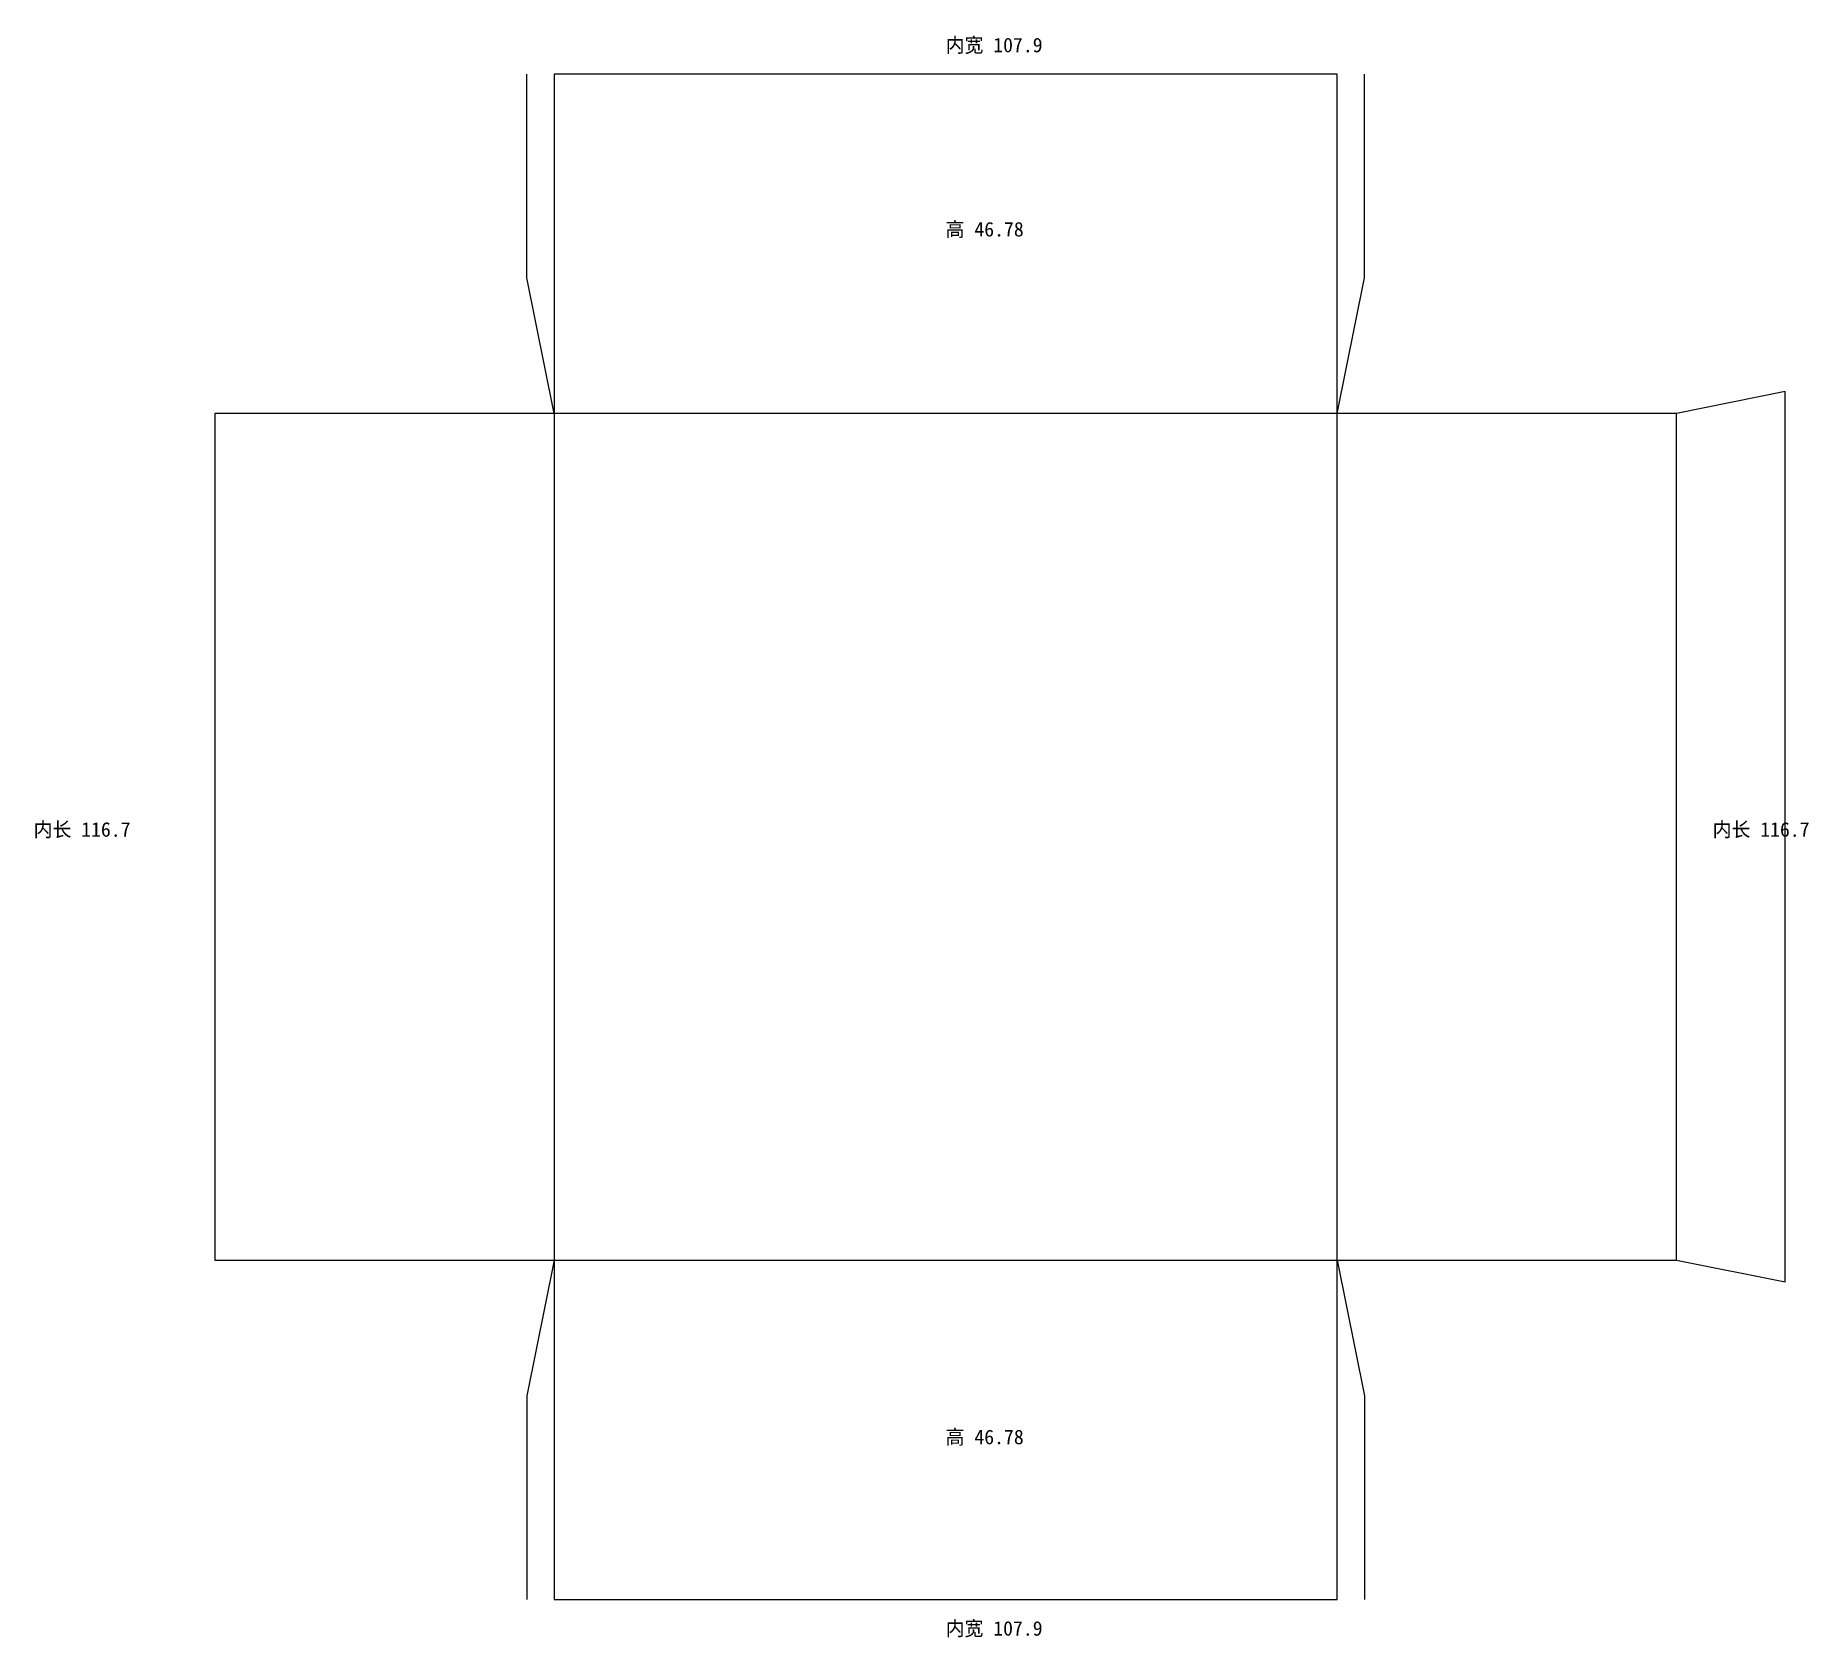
# Model space of a CAD drawing. Header units: metres. Extents: x -72 to 173, y -52 to 169.
import ezdxf

# ---------------------------------------------------------------- set-up
doc = ezdxf.new("R2010")
doc.units = ezdxf.units.M
for name, color, linetype in [('CUT', 1, 'Continuous'), ('DIM', 3, 'Continuous'), ('SCORE', 3, 'Continuous')]:
    doc.layers.add(name, color=color, linetype=linetype)

msp = doc.modelspace()

# ---------------------------------------------------------------- linework, layer by layer
at = {"layer": 'CUT'}
for p, q in [((-3.775, 135.412), (-3.775, 163.48)), ((107.9, 163.48), (0, 163.48)), ((0, 163.48), (0, 116.7)), ((107.9, 116.7), (107.9, 163.48)), ((111.675, 135.412), (111.675, 163.48)), ((0, 116.7), (-3.775, 135.412)), ((107.9, 116.7), (111.675, 135.412)), ((169.68, 119.7), (154.68, 116.7)), ((169.68, -3), (169.68, 119.7)), ((0, 116.7), (-46.78, 116.7)), ((-46.78, 116.7), (-46.78, 0)), ((154.68, 116.7), (107.9, 116.7)), ((154.68, 0), (154.68, 116.7)), ((-46.78, 0), (0, 0)), ((0, 0), (-3.775, -18.712)), ((0, 0), (0, -46.78)), ((107.9, -46.78), (107.9, 0)), ((107.9, 0), (154.68, 0)), ((107.9, 0), (111.675, -18.712)), ((154.68, 0), (169.68, -3)), ((-3.775, -18.712), (-3.775, -46.78)), ((111.675, -18.712), (111.675, -46.78)), ((0, -46.78), (107.9, -46.78))]:
    msp.add_line(p, q, dxfattribs=at)
at = {"layer": 'SCORE'}
for p, q in [((107.9, 116.7), (0, 116.7)), ((0, 116.7), (0, 0)), ((107.9, 0), (107.9, 116.7)), ((0, 0), (107.9, 0))]:
    msp.add_line(p, q, dxfattribs=at)

# ---------------------------------------------------------------- texts
at = {"layer": 'DIM'}
for s, p in [('内宽 107.9', (53.95, 166.48)), ('高 46.78', (53.95, 141.09)), ('内长 116.7', (-71.78, 58.35)), ('内长 116.7', (159.68, 58.35)), ('高 46.78', (53.95, -25.39)), ('内宽 107.9', (53.95, -51.78))]:
    msp.add_text(s, height=2, dxfattribs=at).set_placement(p)

doc.saveas('drawing.dxf')
